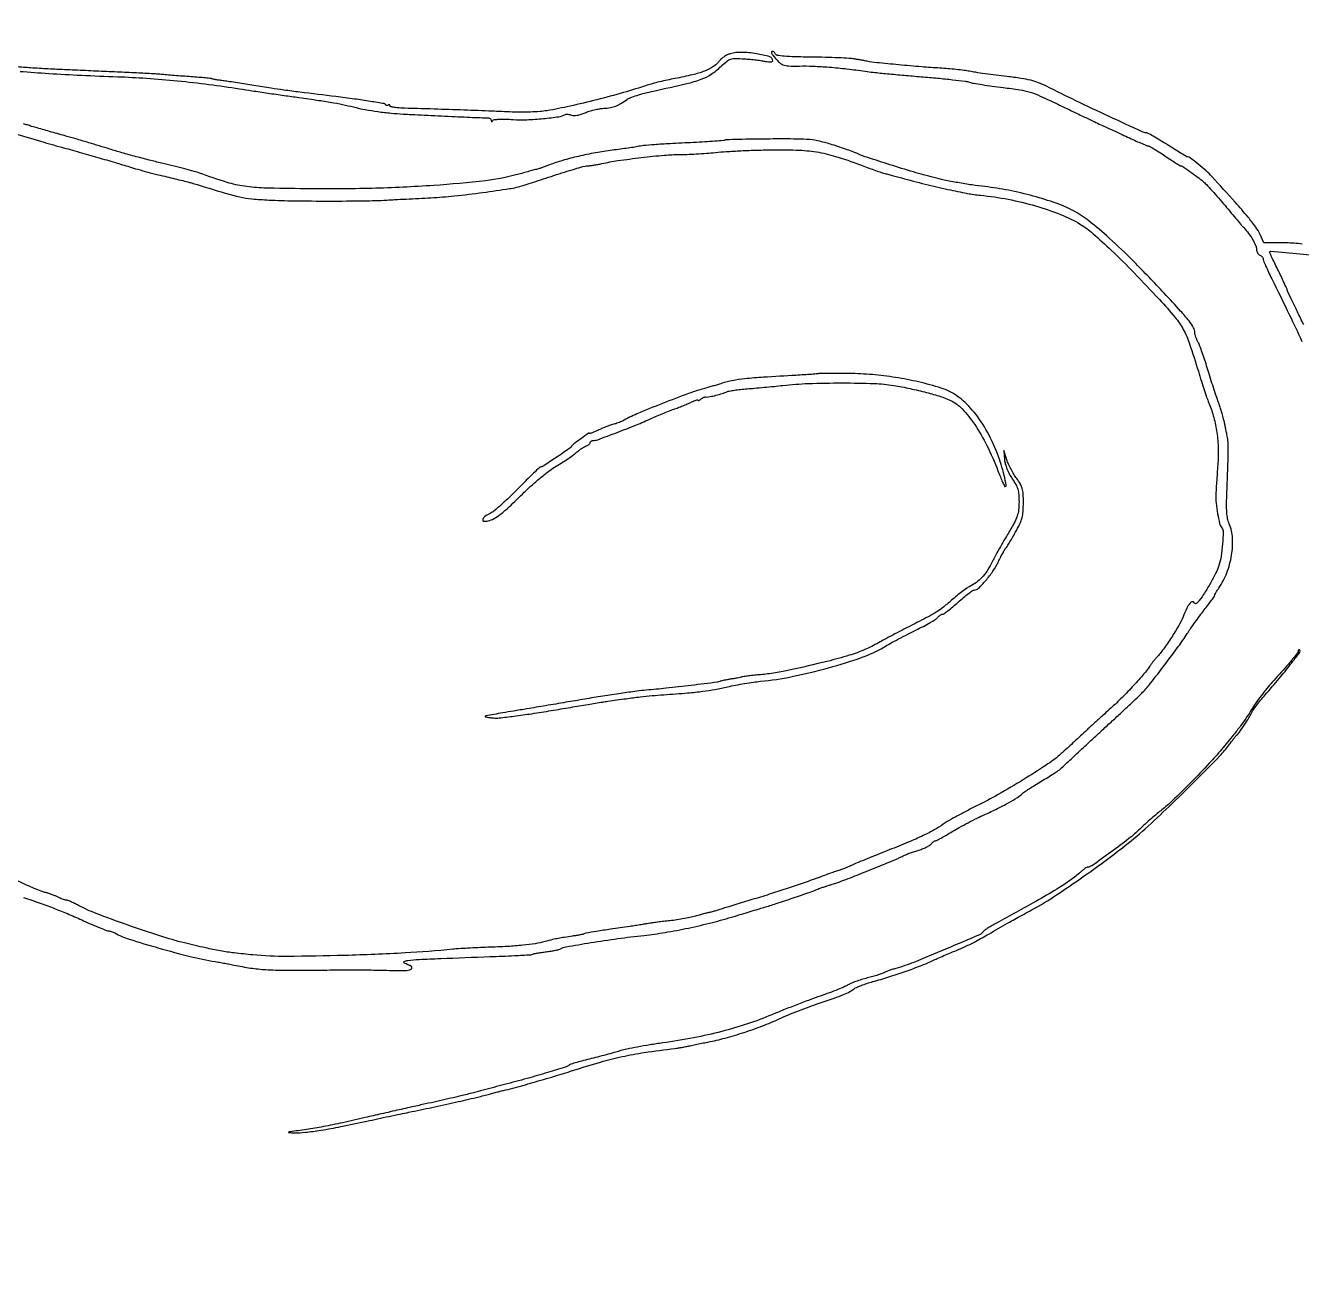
# Model space of a CAD drawing. Extents: x 3889 to 5842, y 228 to 1992.
# Drawn here: x 4469 to 5049, y 1053 to 1624 of the extents above; entities that cross this region are included whole.
import ezdxf

# ---------------------------------------------------------------- set-up
doc = ezdxf.new("R2010")
doc.units = 0

msp = doc.modelspace()

# ---------------------------------------------------------------- linework, layer by layer
for points in [[(4466.70246, 1602.906721, 0.004464), (4479.730046, 1601.970346, 0.003995), (4494.606846, 1601.153765, 0.002994), (4511, 1600.483631, -0.008684), (4524.259132, 1599.790397, -0.007236), (4538.320363, 1598.60539, -0.007124), (4552.595437, 1596.988355, -0.007622), (4566.5, 1594.996449, 0.001933), (4572.164797, 1594.119053, 0.00095), (4579.38125, 1593.043896, 0.000942), (4586.881639, 1591.955425, 0.001371), (4593.5, 1591.026201, -0.002796), (4602.614141, 1589.720069, -0.006631), (4609.377957, 1588.620238, -0.0087), (4614.772358, 1587.5724, -0.012548), (4619.5, 1586.443734, 0.021679), (4623.71427, 1585.518603, 0.009257), (4629.417887, 1584.631882, 0.009183), (4635.499576, 1583.914879, 0.012553), (4641, 1583.507742, -0.000043), (4644.852515, 1583.319333, -0.000014), (4650.55625, 1583.039738, -0.000014), (4656.898573, 1582.728484, -0.000016), (4663, 1582.428691, 0.00106), (4668.682181, 1582.161395, 0.001489), (4673.754688, 1581.948688, 0.000872), (4678.032754, 1581.789524, 0.020279), (4679.25, 1581.795742, -0.066258), (4679.92014, 1581.73752, -0.085577), (4680.490436, 1581.503283, -0.102993), (4680.874037, 1581.134488, -0.147793), (4681.015313, 1580.687851, 0.042645), (4681.061523, 1580.218449, 0.305948), (4681.213166, 1580.064291, 0.259582), (4681.43788, 1580.135812, 0.034474), (4681.765313, 1580.535964, -0.209011), (4682.474916, 1580.963103, -0.019791), (4684.54219, 1581.150034, -0.020053), (4687.352178, 1581.179544, -0.009289), (4691, 1581.003664, 0.026615), (4697.144939, 1580.920467, 0.014435), (4704.685743, 1581.438173, 0.011127), (4711.769161, 1582.289894, 0.095759), (4714.766801, 1583.326235, -0.126083), (4715.180634, 1583.442081, -0.033351), (4715.872123, 1583.411241, -0.031652), (4716.680543, 1583.268697, -0.027918), (4717.5, 1583.020913, 0.09173), (4718.589699, 1582.837775, 0.037902), (4720.084575, 1582.976007, 0.033481), (4721.81196, 1583.389427, 0.025612), (4723.635168, 1584.061285, -0.026006), (4725.53513, 1584.759726, -0.015916), (4727.8378, 1585.393155, -0.015941), (4730.164325, 1585.876248, -0.027181), (4732.135168, 1586.110908, 0.026906), (4735.179891, 1586.471733, 0.048285), (4737.604692, 1587.138258, 0.045394), (4739.954106, 1588.289061, 0.021003), (4742.785836, 1590.177692, -0.070046), (4744.23408, 1590.950794, -0.011366), (4747.261684, 1591.980188, -0.012344), (4750.907866, 1593.02994, -0.010583), (4754.792934, 1593.957943, 0.003636), (4769.892505, 1597.343659, 0.031118), (4776.52854, 1599.32441, 0.061361), (4780.965587, 1601.605421, 0.03789), (4785.55843, 1605.267836, -0.018284), (4788.213477, 1607.560777, -0.092257), (4789.933164, 1608.481996, -0.08146), (4791.96527, 1608.779224, -0.012511), (4796.05843, 1608.605792, -0.006628), (4798.762975, 1608.387271, -0.005935), (4801.562476, 1608.090118, -0.005961), (4804.069942, 1607.76347, -0.018451), (4805.75, 1607.460596, 0.023271), (4807.091703, 1607.232047, 0.053081), (4808.117476, 1607.215504, 0.087927), (4808.771482, 1607.393228, 0.290278), (4809, 1607.75368, 0.335309), (4807.627019, 1609.570833, 0.02858), (4801.555297, 1610.925678, 0.03448), (4794.836196, 1611.555521, 0.073616), (4789.673236, 1610.920221, 0.052669), (4788.259588, 1610.364358, 0.032401), (4786.728391, 1609.436786, 0.032255), (4785.316968, 1608.309532, 0.048975), (4784.265388, 1607.145086, -0.095603), (4781.824432, 1604.90042, -0.047631), (4778.04241, 1603.037381, -0.032559), (4772.532221, 1601.348394, -0.011573), (4764.469076, 1599.636625, 0.006682), (4761.066744, 1598.949029, 0.005636), (4757.484445, 1598.132727, 0.00569), (4754.232772, 1597.313874, 0.015703), (4751.969076, 1596.639642, -0.010265), (4741.095224, 1593.271744, -0.007607), (4728.949526, 1589.980669, -0.007672), (4716.895135, 1587.106613, -0.011614), (4706.317454, 1585.012103, -0.025509), (4703.204214, 1584.632762, -0.009337), (4698.773404, 1584.404062, -0.009228), (4693.912283, 1584.33386, -0.010917), (4689.317454, 1584.45266, 0.002214), (4679.919144, 1584.859444, 0.000854), (4666.876193, 1585.343821, 0.000864), (4653.263288, 1585.802542, 0.001422), (4641.75, 1586.137831, -0.012529), (4639.162218, 1586.270771, -0.020527), (4636.982813, 1586.527886, -0.015649), (4635.291088, 1586.852844, -0.350849), (4635, 1587.216614, 0.12023), (4634.927306, 1587.514558, 0.187123), (4634.731339, 1587.6872, 0.152386), (4634.435195, 1587.701958, 0.075373), (4634.08541, 1587.552786, -0.086057), (4633.710748, 1587.402323, -0.11098), (4633.340954, 1587.406339, -0.122437), (4633.034453, 1587.564189, -0.120546), (4632.83541, 1587.847995, 0.264897), (4632.351695, 1588.240127, 0.001381), (4626.08359, 1589.255205, 0.005513), (4618.848361, 1590.324754, 0.003407), (4610.321491, 1591.430196, -0.000351), (4593.98151, 1593.447072, -0.002999), (4586.66823, 1594.399543, -0.005055), (4580.868115, 1595.250154, -0.002063), (4573, 1596.518698, 0.001798), (4569.37922, 1597.10443, 0.001499), (4565.528125, 1597.701391, 0.001512), (4562.000584, 1598.22646, 0.004122), (4559.5, 1598.569914, -0.004211), (4557.548046, 1598.838369, -0.006024), (4555.821875, 1599.111884, -0.003454), (4554.37442, 1599.369452, -0.087637), (4554, 1599.50946, 0.107442), (4553.59544, 1599.6429, 0.001483), (4551.003125, 1599.907121, 0.004092), (4547.985473, 1600.180739, 0.002672), (4544.5, 1600.449293, -0.001058), (4540.724271, 1600.727956, -0.000958), (4536.821875, 1601.031795, -0.000959), (4533.328436, 1601.317267, -0.003066), (4531, 1601.526419, 0.010361), (4528.107046, 1601.743783, 0.00091), (4520.771875, 1602.128889, 0.001193), (4512.019969, 1602.551473, 0.000928), (4502.5, 1602.970682, -0.000825), (4492.79818, 1603.395895, -0.000934), (4483.49375, 1603.836492, -0.000849), (4475.58721, 1604.239169, -0.005171), (4471.5, 1604.496703, -0.000028), (4468.289036, 1604.732567, -0.000016), (4464.395616, 1605.018899, -0.000016), (4460.468452, 1605.30796, -0.000026), (4457.144649, 1605.552885, -0.012326)], [(5049.69357, 1524.387569, 0.007349), (5046.177426, 1524.702092, 0.007302), (5042.556554, 1524.919287, 0.011062), (5039.401874, 1524.992446), (5032.303749, 1525), (5030.603576, 1528.75, 0.050173), (5028.642718, 1532.128152, 0.016784), (5025.138511, 1536.645616, 0.009664), (5019.343813, 1543.351446, 0.001939), (5008.745257, 1555.056145, 0.024988), (5006.072268, 1557.706309, 0.012904), (5002.486858, 1560.759131, 0.006887), (4998.878554, 1563.593003, 0.164455), (4997.674611, 1564, -0.134366), (4997.344484, 1564.090347, -0.000908), (4994.777169, 1565.615625, -0.003477), (4991.846473, 1567.391748, -0.002205), (4988.455296, 1569.5, 0.00373), (4985.041672, 1571.607798, 0.00566), (4982.039775, 1573.384375, 0.002353), (4979.454761, 1574.858817, 0.129123), (4978.917177, 1575, -0.108687), (4976.997658, 1575.422241, -0.000782), (4961.964719, 1582.400737, -0.003376), (4946.90554, 1589.544216, -0.004682), (4933.51199, 1596.164054, 0.026647), (4929.916826, 1597.748571, 0.030226), (4926.319933, 1598.866769, 0.023106), (4921.893307, 1599.740005, 0.008262), (4915.51199, 1600.587521, -0.002771), (4910.546462, 1601.191582, -0.002724), (4905.559772, 1601.853905, -0.002678), (4901.194789, 1602.481716, -0.010378), (4898.5, 1602.941409, 0.015069), (4895.997536, 1603.344173, 0.005664), (4892.471875, 1603.762552, 0.005605), (4888.620763, 1604.131755, 0.006784), (4885, 1604.388535, -0.006107), (4876.738539, 1604.963193, -0.003035), (4866.281071, 1605.88301, -0.002242), (4856.279894, 1606.869163, -0.021003), (4852, 1607.493125, 0.001265), (4850.795606, 1607.717566, 0.000562), (4849.20625, 1608.007738, 0.000556), (4847.522838, 1608.311192, 0.000752), (4846, 1608.581588, 0.02995), (4843.818375, 1608.832134, 0.003391), (4838.849894, 1609.069203, 0.004097), (4832.928551, 1609.262919, 0.00332), (4826.574108, 1609.376485, -0.004015), (4819.002634, 1609.522341, -0.014572), (4814.195911, 1609.793896, -0.014454), (4810.974612, 1610.164302, -0.283676), (4810.240775, 1610.777675, 0.07094), (4810.0073, 1611.244923, 0.066142), (4809.64778, 1611.640942, 0.070303), (4809.221912, 1611.908655, 0.105598), (4808.794222, 1612, 0.243601), (4808.504952, 1611.850176, 0.199226), (4808.427371, 1611.506002, 0.088602), (4808.629493, 1610.949415, 0.032327), (4809.097498, 1610.25, 0.027941), (4811.622552, 1607.313526, 0.10459), (4813.624786, 1605.954584, 0.086752), (4816.20063, 1605.392615, 0.015762), (4821.108915, 1605.342486, -0.015522), (4827.377091, 1605.28147, -0.00963), (4834.723771, 1604.839872, -0.008971), (4842.726095, 1604.059276, -0.008023), (4851, 1602.96725, 0.010494), (4854.661885, 1602.50234, 0.002132), (4861.171875, 1601.842375, 0.002247), (4868.749189, 1601.141194, 0.002104), (4876.5, 1600.491932, -0.003637), (4883.997705, 1599.840727, -0.004828), (4890.806805, 1599.133007, -0.003476), (4896.494632, 1598.446176, -0.047604), (4898.523167, 1597.987738, 0.035054), (4900.365398, 1597.522599, 0.004916), (4904.23756, 1596.868246, 0.005595), (4908.844305, 1596.189024, 0.004728), (4913.731123, 1595.571294, -0.009376), (4921.338929, 1594.537673, -0.035801), (4926.00193, 1593.468661, -0.03228), (4930.692573, 1591.695212, -0.006627), (4938.707956, 1587.928938, 0.001003), (4944.045516, 1585.347229, 0.000942), (4949.504837, 1582.732782, 0.000937), (4954.354275, 1580.432768, 0.003259), (4957.5, 1578.973002, -0.000824), (4960.348737, 1577.66787, -0.000391), (4964.015304, 1575.97726, -0.000387), (4967.847303, 1574.203132, -0.000549), (4971.254227, 1572.618048, 0.003727), (4974.284189, 1571.231701, 0.005482), (4976.968488, 1570.062802, 0.002722), (4979.257548, 1569.110381, 0.097518), (4979.818117, 1569, -0.131548), (4980.356566, 1568.855841, -0.004023), (4982.360934, 1567.678125, -0.007671), (4984.707781, 1566.2243, -0.005201), (4987.33754, 1564.5, 0.002783), (4989.940567, 1562.775169, 0.004343), (4992.20319, 1561.321875, 0.001345), (4994.174588, 1560.08709, 0.140126), (4994.47924, 1560, -0.150022), (4995.312112, 1559.744349, -0.003533), (4998.715354, 1557.402496, -0.008632), (5002.085366, 1554.96061, -0.016092), (5004.714346, 1552.84989, -0.026242), (5006.221112, 1551.414514, -0.005008), (5008.792728, 1548.638362, -0.005329), (5011.730798, 1545.332054, -0.004879), (5014.686429, 1541.865995, 0.000841), (5017.534665, 1538.47072, 0.001104), (5020.147706, 1535.380301, 0.000804), (5022.347961, 1532.798126, 0.010498), (5023.186429, 1531.858012, -0.027102), (5025.366673, 1529.243719, -0.026928), (5027.256393, 1526.403473, -0.027164), (5028.618035, 1523.781124, -0.106553), (5029, 1522.009108, 0.066737), (5029.111963, 1521.174012, 0.062312), (5029.440625, 1520.376761, 0.066573), (5029.926323, 1519.735771, 0.106148), (5030.5, 1519.361626, -0.061316), (5031.073555, 1519.056519, -0.060365), (5031.559375, 1518.620044, -0.065801), (5031.889, 1518.124371, -0.114354), (5032, 1517.645386, 0.098129), (5032.149515, 1516.890891, 0.004606), (5033.166313, 1514.489114, 0.007449), (5034.449351, 1511.651047, 0.005272), (5035.970428, 1508.502375, -0.002536), (5044.002577, 1492.105298, -0.006339), (5049.654855, 1480.028611, -0.007092)], [(4468.25, 1227.246423, -0.004902), (4475.906206, 1224.596899, -0.007029), (4482.634008, 1222.087359, -0.007395), (4489.016535, 1219.494531, -0.006453), (4495.61803, 1216.597257, 0.003969), (4499.577953, 1214.835799, 0.005772), (4503.100391, 1213.350444, 0.003057), (4506.095653, 1212.149233, 0.094098), (4506.881599, 1212, -0.057696), (4507.441202, 1211.935211, -0.021782), (4508.200712, 1211.721666, -0.021233), (4509.014696, 1211.415186, -0.024243), (4509.763569, 1211.052481, 0.047935), (4516.330559, 1208.247184, 0.007574), (4529.778335, 1204.193562, 0.009048), (4544.052131, 1200.403634, 0.018008), (4555.5, 1198.018363, -0.001494), (4557.980469, 1197.586453, -0.00147), (4560.471875, 1197.137408, -0.001444), (4562.653271, 1196.731099, -0.005616), (4564, 1196.46053, 0.015833), (4571.55798, 1195.102091, 0.021114), (4578.494047, 1194.378471, 0.01462), (4587.17146, 1194.096433, 0.003683), (4601.308806, 1194.154571, -0.001804), (4611.24883, 1194.232793, -0.001847), (4621.111161, 1194.238372, -0.001789), (4629.6722, 1194.18095, -0.007756), (4634.750465, 1194.049922, 0.011864), (4641.707237, 1193.927606, 0.112529), (4644.588637, 1194.603062, 0.582243), (4644.659139, 1195.740608, 0.053951), (4641.5, 1197.346839, -0.626453), (4641.441205, 1198.006238, -0.10384), (4643.075391, 1198.572384, -0.019255), (4648.171392, 1199.022276, -0.003202), (4658.003518, 1199.446756, 0.000337), (4680.368519, 1200.283973, 0.002215), (4691.577705, 1200.760883, 0.001143), (4698.929172, 1201.123128, 0.125572), (4699.863473, 1201.413531, -0.089617), (4700.330157, 1201.59585, -0.004612), (4701.928645, 1201.894094, -0.007214), (4703.846724, 1202.20522, -0.005163), (4706, 1202.5, 0.007403), (4708.173285, 1202.807443, 0.009621), (4710.153563, 1203.156713, 0.007591), (4711.792134, 1203.50425, 0.082119), (4712.416385, 1203.759431, -0.095015), (4715.019376, 1204.746525, -0.002986), (4726.271741, 1206.643671, -0.006286), (4738.558087, 1208.481543, -0.006919), (4750.5, 1209.946648, 0.014773), (4760.031839, 1211.268341, 0.010197), (4770.736644, 1213.301798, 0.010063), (4781.56855, 1215.817914, 0.012602), (4791.5, 1218.604708, -0.000868), (4794.965376, 1219.665423, -0.000661), (4798.765625, 1220.815943, -0.000668), (4802.331708, 1221.885235, -0.001566), (4805, 1222.672348, 0.008092), (4810.503748, 1224.374273, 0.002868), (4818.324296, 1226.981752, 0.002313), (4825.961525, 1229.616352, 0.01766), (4829.5, 1230.997463, -0.015745), (4830.536819, 1231.40673, -0.005167), (4832.0875, 1231.945055, -0.005141), (4833.821905, 1232.507375, -0.005793), (4835.5, 1233.011163, 0.015418), (4837.668835, 1233.708056, 0.003593), (4841.2625, 1235.015455, 0.003703), (4845.378125, 1236.581116, 0.003623), (4849.5, 1238.218679, -0.000072), (4853.585168, 1239.875348, -0.000077), (4857.590625, 1241.498305, -0.000073), (4861.039971, 1242.894732, -0.000353), (4863, 1243.686287, 0.006055), (4864.478468, 1244.303068, 0.005124), (4866.026677, 1244.989974, 0.005171), (4867.42511, 1245.645212, 0.014381), (4868.388688, 1246.143529, -0.029811), (4869.422363, 1246.638307, -0.00806), (4871.115386, 1247.296341, -0.00813), (4873.065062, 1247.982345, -0.008349), (4875.018863, 1248.598242, 0.01975), (4876.925127, 1249.247283, 0.021076), (4878.732455, 1250.03239, 0.021218), (4880.220883, 1250.8347, 0.085522), (4881.002619, 1251.503156, -0.028094), (4881.535161, 1252.076066, -0.03187), (4882.107732, 1252.560302, -0.03362), (4882.639614, 1252.902027, -0.126635), (4883.020241, 1253, 0.122485), (4883.543521, 1253.13014, 0.003519), (4885.580668, 1254.228666, 0.006925), (4887.965926, 1255.579961, 0.004689), (4890.647796, 1257.182692, -0.010795), (4893.847277, 1259.04211, -0.005934), (4897.837165, 1261.185644, -0.005913), (4901.938965, 1263.265616, -0.009415), (4905.5, 1264.936195, 0.009835), (4911.157696, 1267.596174, 0.012798), (4916.223037, 1270.26391, 0.013392), (4920.317876, 1272.702529, 0.051635), (4922.640591, 1274.531736, -0.044807), (4923.431802, 1275.172494, -0.003845), (4925.60796, 1276.609068, -0.005054), (4928.238811, 1278.279349, -0.003897), (4931.140591, 1280.049568, 0.003033), (4934.043245, 1281.813449, 0.003956), (4936.676586, 1283.464514, 0.002954), (4938.862136, 1284.877269, 0.036198), (4939.652043, 1285.480405, 0.005564), (4940.394607, 1286.152479, 0.000438), (4942.347381, 1287.962994, 0.000596), (4944.672443, 1290.127636, 0.000456), (4947.209897, 1292.5, -0.001179), (4950.383092, 1295.458152, -0.000461), (4954.777748, 1299.528125, -0.000456), (4959.541034, 1303.923286, -0.000568), (4963.9774, 1308, 0.001694), (4968.15585, 1311.857106, 0.001912), (4972.142341, 1315.590625, 0.001745), (4975.509419, 1318.790588, 0.010443), (4977.222483, 1320.5, 0.024677), (4980.869631, 1324.690046, 0.004323), (4987.268401, 1332.964695, 0.004825), (4993.59273, 1341.459817, 0.016165), (4997.5, 1347.195974, -0.009963), (4998.984108, 1349.433915, -0.004499), (5001.014062, 1352.310722, -0.004452), (5003.21195, 1355.310062, -0.006068), (5005.25, 1357.971949, 0.00438), (5007.070416, 1360.333027, 0.006681), (5008.604688, 1362.41672, 0.00282), (5009.876497, 1364.214535, 0.153705), (5010, 1364.606797, -0.118775), (5010.08539, 1364.961185, -0.009913), (5010.535351, 1365.799295, -0.012773), (5011.124444, 1366.786341, -0.009512), (5011.822472, 1367.84563, 0.0586), (5015.507629, 1374.845271, 0.051572), (5017.66649, 1382.816507, 0.053965), (5018.085708, 1390.629056, 0.085887), (5016.592478, 1397.136152, -0.050011), (5015.87792, 1399.471016, -0.031145), (5015.492889, 1402.310459, -0.021596), (5015.38132, 1406.114073, -0.007366), (5015.539251, 1411.636152, 0.001862), (5015.982212, 1422.816564, 0.007341), (5016.128244, 1429.706124, 0.010857), (5016.058506, 1434.293386, 0.046617), (5015.704428, 1437, -0.003594), (5015.440056, 1438.204509, -0.001604), (5015.10852, 1439.79375, -0.001588), (5014.768536, 1441.477173, -0.002152), (5014.472826, 1443, 0.019542), (5014.062368, 1444.78049, 0.006324), (5013.319291, 1447.38125, 0.006295), (5012.419263, 1450.254741, 0.007031), (5011.47836, 1453, -0.00527), (5010.4031, 1456.101604, -0.002492), (5009.078325, 1460.123621, -0.002469), (5007.733587, 1464.346819, -0.003488), (5006.580563, 1468.122965, 0.00616), (5005.487561, 1471.635229, 0.006493), (5004.326613, 1475.058063, 0.006239), (5003.250973, 1477.982396, 0.028952), (5002.512764, 1479.622965, -0.017995), (5001.935371, 1480.834516, -0.017507), (5001.440858, 1482.095496, -0.017713), (5001.084974, 1483.232657, -0.060112), (5000.970725, 1484, 0.120367), (5000.329286, 1486.342232, 0.03795), (4998.317484, 1489.394561, 0.020064), (4994.513489, 1493.922435, 0.003565), (4987, 1502.052766, 0.006636), (4973.19966, 1516.387954, 0.013805), (4961.991959, 1527.115789, 0.017386), (4952.801633, 1534.874769, 0.044279), (4945.5, 1539.636488, 0.038636), (4937.889382, 1542.963745, 0.017549), (4927.499337, 1546.175696, 0.017162), (4916.167895, 1548.833705, 0.021419), (4905.486677, 1550.48356, -0.009281), (4899.638485, 1551.242087, -0.006688), (4893.142773, 1552.296499, -0.006758), (4886.990266, 1553.465796, -0.014519), (4882.290334, 1554.568057, -0.007027), (4873.009061, 1557.171274, -0.00442), (4862.235494, 1560.460864, -0.003605), (4852.277553, 1563.677016, -0.025016), (4847.5, 1565.528016, 0.016926), (4845.817135, 1566.211522, 0.003734), (4842.884375, 1567.263773, 0.003879), (4839.474221, 1568.429011, 0.003725), (4836, 1569.557436, 0.018034), (4830.416173, 1571.106032, 0.035819), (4825.887198, 1571.85023, 0.021178), (4819.992922, 1572.138728, 0.002909), (4807.692743, 1572.147829, 0.002055), (4800.048887, 1572.077597, 0.003248), (4793.495227, 1571.947855, 0.000809), (4787.774575, 1571.788159, 0.131767), (4787.175217, 1571.60829, -0.118627), (4786.59392, 1571.417315, -0.001515), (4782.713113, 1571.113039, -0.004316), (4778.201213, 1570.812175, -0.002804), (4772.982474, 1570.538757, 0.00155), (4762.311572, 1570.006524, 0.004943), (4755.191141, 1569.558608, 0.006512), (4750.261929, 1569.134973, 0.031795), (4747.5, 1568.682666, -0.019121), (4746.241594, 1568.443708, -0.002041), (4743.296875, 1568.012695, -0.002513), (4739.784131, 1567.531175, -0.002018), (4736, 1567.047348, 0.014301), (4728.459566, 1565.89437, 0.012445), (4720.636938, 1564.266086, 0.012867), (4713.352398, 1562.360645, 0.023075), (4707.5, 1560.370977, -0.004637), (4705.858593, 1559.74454, -0.004888), (4704.234375, 1559.15986, -0.004684), (4702.824618, 1558.682663, -0.021934), (4702, 1558.451635, 0.008212), (4701.064359, 1558.216986, 0.000861), (4698.884375, 1557.628026, 0.001067), (4696.290241, 1556.916431, 0.000855), (4693.5, 1556.139497, -0.039672), (4678.409064, 1553.174954, -0.011598), (4654.840047, 1551.012881, -0.010984), (4626.787505, 1549.712664, -0.008759), (4596.5, 1549.505748, -0.004019), (4577.633633, 1549.859035, -0.030087), (4568.722918, 1550.635484, -0.039153), (4560.886567, 1552.431828, -0.009456), (4548.256049, 1556.65274, 0.017053), (4545.866649, 1557.411083, 0.003631), (4541.658544, 1558.557416, 0.003794), (4536.759492, 1559.81413, 0.003601), (4531.756049, 1561.019049, -0.005298), (4526.194924, 1562.378254, -0.003118), (4519.575214, 1564.114765, -0.003118), (4512.981092, 1565.932764, -0.005323), (4507.5, 1567.54394, 0.000417), (4497.952303, 1570.452571, 0.002244), (4492.750408, 1572.007083, 0.0028), (4488.039881, 1573.363145, 0.000888), (4481, 1575.333678, -0.001155), (4477.635133, 1576.277474, -0.001499), (4474.55625, 1577.158709, -0.00112), (4471.979624, 1577.910814, -0.013601), (4471, 1578.228339, 0.009226), (4470.109105, 1578.525742, 0.001416), (4468.325, 1579.079408, 0.001581)], [(4463.766237, 1574.784361, 0.001935), (4475.990949, 1571.153978, 0.004093), (4485.5, 1568.45439, -0.001773), (4493.634711, 1566.185711, -0.001561), (4502.107531, 1563.761739, -0.001614), (4510.048052, 1561.435404, -0.002961), (4516.5, 1559.480896, 0.006325), (4520.210672, 1558.384015, 0.003442), (4524.79375, 1557.12605, 0.003428), (4529.472738, 1555.910634, 0.005429), (4533.5, 1554.940324, -0.002274), (4537.165644, 1554.081577, -0.002441), (4540.7375, 1553.209187, -0.00231), (4543.798016, 1552.4308, -0.011563), (4545.5, 1551.947287, 0.002297), (4559.944547, 1547.552928, 0.018582), (4566.6485, 1545.8156, 0.030274), (4572.160131, 1544.949411, 0.011913), (4579.828888, 1544.399945, 0.008549), (4591.336413, 1544.04763, 0.003304), (4607.297825, 1543.937482, 0.003222), (4623.049012, 1544.034395, 0.010435), (4633.5, 1544.384276, -0.000108), (4637.065446, 1544.577421, -0.000036), (4642.2625, 1544.857446, -0.000036), (4648.009575, 1545.16627, -0.000042), (4653.5, 1545.460447, 0.012401), (4664.249413, 1546.303281, 0.007049), (4677.205433, 1547.828025, 0.005955), (4689.332292, 1549.576009, 0.036291), (4695.5, 1551.004632, 0.003302), (4697.318878, 1551.580795, 0.000424), (4701.209612, 1552.845235, 0.000496), (4705.823924, 1554.35422, 0.000413), (4710.72421, 1555.966592, -0.004531), (4715.553096, 1557.511516, -0.006122), (4719.948418, 1558.815186, -0.004261), (4723.645952, 1559.828857, -0.064854), (4724.959859, 1560, 0.029474), (4726.013137, 1560.062143, 0.008457), (4727.633091, 1560.281805, 0.008479), (4729.455485, 1560.592093, 0.00892), (4731.235649, 1560.959337, -0.019429), (4738.590672, 1562.316199, -0.006822), (4749.242051, 1563.708017, -0.006597), (4759.798833, 1564.800264, -0.023999), (4766.532626, 1565.082667, 0.011048), (4769.872795, 1565.136183, 0.005002), (4774.243959, 1565.346687, 0.00495), (4778.853421, 1565.660725, 0.006753), (4783, 1566.040905, -0.010711), (4787.773601, 1566.440501, -0.003893), (4794.55625, 1566.809217, -0.003858), (4801.986449, 1567.097711, -0.004593), (4809, 1567.251378, -0.013829), (4821.103285, 1567.070595, -0.033737), (4829.96302, 1566.091712, -0.033171), (4838.698102, 1563.918822, -0.012974), (4850.43473, 1559.818962, 0.002481), (4853.587825, 1558.642716, 0.003192), (4856.498431, 1557.594394, 0.002446), (4858.946661, 1556.743669, 0.02765), (4859.93473, 1556.46568, -0.008433), (4860.870351, 1556.240843, -0.00117), (4862.802702, 1555.737043, -0.00134), (4865.088032, 1555.12895, -0.001135), (4867.5, 1554.474362, 0.005752), (4878.389782, 1551.626661, 0.00694), (4888.682511, 1549.21246, 0.007333), (4897.515966, 1547.404879, 0.023129), (4903.5, 1546.555938, -0.02415), (4916.039112, 1544.750931, -0.022994), (4928.555931, 1541.724473, -0.024116), (4939.933165, 1537.809167, -0.040616), (4948.970211, 1533.3222, -0.044206), (4954.569421, 1529.236366, -0.010554), (4963.089264, 1521.459243, -0.009787), (4973.316345, 1511.331118, -0.006219), (4984.84242, 1499.16156, -0.012566), (4991.976199, 1491.03906, -0.049724), (4995.704212, 1485.544987, -0.042926), (4998.534355, 1479.051512, -0.007757), (5002.550883, 1466.5, 0.003258), (5003.942188, 1462.013543, 0.003447), (5005.366536, 1457.629217, 0.00329), (5006.644501, 1453.868674, 0.015671), (5007.455944, 1451.748399, -0.034707), (5009.578886, 1445.498778, -0.029207), (5010.965966, 1438.644779, -0.028137), (5011.583014, 1431.404778, -0.026568), (5011.40259, 1424, 0.001572), (5011.109855, 1420.069531, 0.001546), (5010.84015, 1416.115625, 0.001519), (5010.624989, 1412.648498, 0.005904), (5010.523648, 1410.5, 0.033126), (5010.647786, 1406.484143, 0.019156), (5011.300497, 1401.694346, 0.015906), (5012.220935, 1397.279724, 0.110282), (5013.189756, 1395.309635, -0.176116), (5013.833853, 1393.417211, -0.013943), (5013.572646, 1388.033766, -0.019986), (5012.917563, 1382.428045, -0.040641), (5011.874465, 1378.119625, -0.035607), (5010.506332, 1374.790879, -0.012422), (5008.085284, 1370.207652, -0.012685), (5005.369027, 1365.636901, -0.026244), (5002.976463, 1362.242948, -0.023851), (5002.138338, 1361.276114, -0.097215), (5001.5061, 1360.829441, -0.233508), (5001.046091, 1360.846719, -0.182869), (5000.715104, 1361.229689, 0.363599), (4999.893924, 1361.702427, 0.18224), (4998.791425, 1361.048054, 0.056037), (4997.321536, 1358.717363, 0.016169), (4995.588769, 1354.82019, -0.035393), (4993.632284, 1350.83924, -0.012587), (4990.301932, 1345.440349, -0.012789), (4986.643335, 1340.132242, -0.028938), (4983.550187, 1336.360808, 0.017373), (4983.015745, 1335.739055, 0.004814), (4982.220992, 1334.726897, 0.004855), (4981.342747, 1333.562745, 0.005069), (4980.5, 1332.398275, -0.02351), (4977.218275, 1328.198859, -0.010235), (4972.491663, 1322.925964, -0.01005), (4967.194194, 1317.47795, -0.012549), (4962.05202, 1312.646896, 0.001914), (4959.069285, 1309.961738, 0.001103), (4955.497968, 1306.70749, 0.001102), (4951.926815, 1303.424441, 0.001846), (4948.941062, 1300.646896, -0.001626), (4946.214235, 1298.107981, -0.00158), (4943.444874, 1295.562423, -0.001558), (4940.996073, 1293.339715, -0.005872), (4939.441062, 1291.969865, -0.032026), (4933.382601, 1287.398501, -0.007924), (4922.877237, 1280.716285, -0.00852), (4911.490723, 1273.988973, -0.01457), (4901.738277, 1268.818915, 0.004703), (4896.82837, 1266.338874, 0.005426), (4892.196114, 1263.880068, 0.004888), (4888.317588, 1261.717641, 0.031366), (4886.439984, 1260.484536, -0.034399), (4882.682324, 1258.049176, -0.015241), (4877.425266, 1255.340355, -0.012311), (4870.633161, 1252.301569, -0.006354), (4862, 1248.8197, 0.002412), (4857.576697, 1247.076137, 0.002111), (4852.96875, 1245.211452, 0.002122), (4848.819958, 1243.491553, 0.006329), (4846, 1242.266272, -0.004296), (4843.784249, 1241.292789, -0.005101), (4841.675, 1240.413005, -0.004457), (4839.882884, 1239.705404, -0.032393), (4839, 1239.429998, 0.021978), (4838.067807, 1239.160369, 0.002225), (4835.884375, 1238.412593, 0.002783), (4833.290267, 1237.495041, 0.002213), (4830.5, 1236.476623, -0.004252), (4823.322143, 1233.889888, -0.004067), (4815.994609, 1231.386145, -0.003951), (4808.419973, 1228.932892, -0.003506), (4800.5, 1226.497686, 0.000861), (4796.687703, 1225.347535, 0.000736), (4792.675, 1224.122926, 0.000741), (4789.030734, 1222.998977, 0.002117), (4786.5, 1222.202586, -0.002726), (4784.502831, 1221.576774, -0.003381), (4782.637328, 1221.017148, -0.00277), (4781.06573, 1220.566688, -0.025282), (4780.371755, 1220.409278, 0.019171), (4779.66629, 1220.258299, 0.001919), (4777.99698, 1219.826702, 0.00241), (4776.011323, 1219.294934, 0.001913), (4773.871755, 1218.702076, -0.01632), (4771.315822, 1218.072531, -0.007978), (4768.021703, 1217.429071, -0.007906), (4764.57222, 1216.868362, -0.011356), (4761.5, 1216.489753, 0.002807), (4758.673356, 1216.190368, 0.003191), (4755.96875, 1215.871056, 0.002899), (4753.675354, 1215.571926, 0.017774), (4752.5, 1215.368907, -0.010379), (4751.345202, 1215.151808, -0.001852), (4749.178125, 1214.799047, -0.002001), (4746.635197, 1214.405191, -0.001804), (4744, 1214.017554, 0.001417), (4735.235087, 1212.735164, 0.003616), (4728.890914, 1211.741617, 0.001796), (4724.027622, 1210.92596, 0.092808), (4723.134661, 1210.595088, -0.081829), (4722.687743, 1210.418322, -0.005748), (4721.364557, 1210.147549, -0.008013), (4719.769889, 1209.866699, -0.005947), (4718, 1209.605698, 0.004218), (4714.209948, 1209.060172, 0.010859), (4711.484661, 1208.583634, 0.011501), (4708.873701, 1208.005725, 0.005275), (4705.496103, 1207.138319, -0.025646), (4700.94641, 1206.165507, -0.014692), (4695.37883, 1205.43771, -0.011597), (4688.422766, 1204.898173, -0.005606), (4679.5, 1204.514218, 0.002878), (4674.921884, 1204.342234, 0.002726), (4670.2625, 1204.114879, 0.002706), (4666.141666, 1203.8689, 0.009567), (4663.5, 1203.646035, -0.012465), (4641.783255, 1201.940581, -0.006288), (4614.336023, 1200.818278, -0.005768), (4588.104174, 1200.378754, -0.024778), (4572.5, 1201.070915, -0.006316), (4564.160095, 1201.962535, -0.013702), (4557.785907, 1202.903352, -0.012387), (4551.090461, 1204.251634, -0.004294), (4541.5, 1206.518187, -0.017502), (4530.326982, 1209.678661, -0.007321), (4515.499399, 1214.67986, -0.00668), (4501.26335, 1219.929845, -0.030515), (4493.242549, 1223.585831, 0.009162), (4491.423314, 1224.510779, 0.011693), (4489.712435, 1225.292648, 0.009713), (4488.262208, 1225.881743, 0.090452), (4487.601061, 1226.006161, -0.07171), (4487.008771, 1226.094932, -0.015945), (4486.035411, 1226.421641, -0.016248), (4484.925168, 1226.875698, -0.015042), (4483.81736, 1227.411911, 0.021555), (4482.566217, 1227.997518, 0.012338), (4481.011531, 1228.600507, 0.012309), (4479.415293, 1229.130722, 0.019972), (4478.032712, 1229.492815, -0.038512), (4476.300023, 1230.015895, -0.007066), (4473.198253, 1231.270294, -0.007556), (4469.604024, 1232.847648, -0.006808), (4465.930989, 1234.587065, 0.003612)], [(5050.454548, 1487.72044, -0.001209), (5047.596798, 1493.591183, -0.001938), (5045.189773, 1498.6161, -0.000343), (5043.084095, 1503.063896, -0.110818), (5043, 1503.438665, 0.107238), (5042.921413, 1503.800864, 0.001091), (5041.825, 1506.194688, 0.003475), (5040.533129, 1508.948556, 0.002241), (5039, 1512.121854, -0.001299), (5037.466601, 1515.280509, -0.002077), (5036.175, 1517.987462, -0.000395), (5035.048324, 1520.379109, -0.11031), (5035, 1520.595484, -0.440784), (5035.520249, 1521.070966, -0.000763), (5048.833019, 1519.851013, -0.005023), (5061.070443, 1518.586665, -0.014539)], [(4423, 1255.2511, -0.000004), (4418.779987, 1257.464667, -0.000002), (4413.940625, 1260.003182, -0.000002), (4409.243354, 1262.467221, -0.000005), (4405.5, 1264.430934, -0.011642)]]:
    msp.add_lwpolyline(points, format="xyb")
for points in [[(4829.764772, 1465.446242, -0.170771), (4829.519183, 1465.337049, -0.000767), (4826.640277, 1465.110426, -0.003516), (4823.352599, 1464.879941, -0.002198), (4819.5, 1464.654059, 0.002374), (4804.8556, 1463.790262, 0.010852), (4796.362694, 1463.06348, 0.018629), (4790.602159, 1462.226277, 0.03399), (4786, 1461.053451, -0.00583), (4784.734231, 1460.653811, -0.002062), (4782.9125, 1460.110103, -0.002046), (4780.906143, 1459.529199, -0.002404), (4779, 1458.995648, 0.020114), (4770.743641, 1456.365991, 0.00665), (4758.842146, 1451.860871, 0.006227), (4747.232054, 1447.12077, 0.027871), (4740.636685, 1443.887524, -0.024932), (4739.772776, 1443.457698, -0.015024), (4738.710705, 1443.031306, -0.015032), (4737.626965, 1442.670157, -0.025344), (4736.696724, 1442.441594, 0.033843), (4735.61702, 1442.15678, 0.009351), (4733.964597, 1441.564294, 0.0094), (4732.113703, 1440.821206, 0.009708), (4730.312011, 1440.016639, -0.006563), (4728.642367, 1439.258409, -0.010501), (4727.195422, 1438.659988, -0.004597), (4725.967299, 1438.194969, -0.291577), (4725.751972, 1438.241914, 0.360378), (4725.254742, 1438.286937, 0.003281), (4721.97573, 1436.004717, 0.009296), (4718.962604, 1433.793023, 0.051475), (4717.5, 1432.417719, -0.062639), (4715.82908, 1430.915174, -0.003954), (4710.361456, 1427.179631, -0.00209), (4704.577677, 1423.329788, -0.146817), (4703.478762, 1423, 0.191839), (4703.05864, 1422.832649, 0.001313), (4700.191429, 1420.103283, 0.004846), (4696.927756, 1416.918965, 0.00305), (4693.173893, 1413.138835, -0.007411), (4689.255476, 1409.261233, -0.009122), (4685.482147, 1405.766418, -0.007785), (4682.225056, 1402.948211, -0.063728), (4680.573842, 1401.888835, 0.041935), (4678.121635, 1400.462025, 0.169206), (4677.123781, 1399.078308, 0.4647), (4677.633635, 1398.300925, 0.091806), (4679.540701, 1398.420859, 0.065664), (4682.296452, 1399.512109, 0.040482), (4685.200244, 1401.452596, 0.021884), (4689.150172, 1404.873747, 0.004174), (4696, 1411.461444, -0.012175), (4699.694165, 1414.902172, -0.010255), (4703.765625, 1418.366698, -0.010386), (4707.61302, 1421.37588, -0.028049), (4710.5, 1423.295924, 0.008957), (4713.017107, 1424.834767, 0.007617), (4715.61875, 1426.546255, 0.007695), (4717.939614, 1428.176996, 0.021413), (4719.5, 1429.415016, -0.016121), (4720.776989, 1430.450386, -0.015564), (4722.132812, 1431.414072, -0.015689), (4723.378423, 1432.187085, -0.05346), (4724.25, 1432.573413, 0.045263), (4724.91954, 1432.857179, 0.053878), (4725.485937, 1433.24383, 0.062609), (4725.873816, 1433.669393, 0.15473), (4726, 1434.067388, -0.132752), (4726.096273, 1434.423603, -0.099885), (4726.367188, 1434.728143, -0.087175), (4726.772348, 1434.934331, -0.072908), (4727.25, 1435.007143, 0.086876), (4729.398312, 1435.395921, 0.00244), (4738.239525, 1438.695828, 0.005618), (4747.007006, 1442.130194, 0.011959), (4753.690319, 1445.023044, -0.006313), (4756.399453, 1446.232183, -0.004671), (4759.424487, 1447.503384, -0.004721), (4762.304718, 1448.650572, -0.010575), (4764.518103, 1449.454626, 0.008494), (4766.507575, 1450.167984, 0.006563), (4768.651713, 1451.010485, 0.006642), (4770.633657, 1451.850326, 0.015791), (4772.077784, 1452.540223, -0.016514), (4773.199061, 1453.073897, -0.031019), (4774.141599, 1453.417077, -0.038893), (4774.819732, 1453.561204, -0.453327), (4775, 1453.403235, 0.365431), (4775.121341, 1453.259382, 0.130625), (4775.409705, 1453.285522, 0.059593), (4775.858854, 1453.513237, 0.02612), (4776.39474, 1453.912642, -0.035179), (4776.991578, 1454.340893, -0.037364), (4777.631008, 1454.671656, -0.040258), (4778.220011, 1454.868291, -0.118167), (4778.64474, 1454.871049, 0.1045), (4779.841817, 1454.8465, 0.012103), (4782.48093, 1455.414371, 0.015481), (4785.33342, 1456.194948, 0.021826), (4787.816781, 1457.078196, -0.048165), (4789.1496, 1457.474628, -0.009962), (4791.563079, 1457.896192, -0.010384), (4794.396813, 1458.273108, -0.009621), (4797.316781, 1458.543168, 0.003611), (4800.718138, 1458.816561, 0.001737), (4805.075405, 1459.21373, 0.001722), (4809.61756, 1459.659454, 0.002465), (4813.642043, 1460.08843, -0.019161), (4825.248743, 1460.934937, -0.008657), (4840.504452, 1461.196947, -0.007997), (4855.226523, 1460.959382, -0.033822), (4864, 1460.081328, -0.010936), (4871.517038, 1458.641591, -0.011097), (4878.927163, 1456.880736, -0.011376), (4885.363698, 1455.042105, -0.035532), (4889.557665, 1453.405612, -0.092133), (4895.12675, 1449.37223, -0.040934), (4900.838973, 1442.285465, -0.034729), (4906.375014, 1432.775161, -0.023187), (4911.415392, 1421.221415, 0.005661), (4912.509327, 1418.453042, 0.009099), (4913.511273, 1416.121291, 0.003498), (4914.408884, 1414.169422, 0.291013), (4914.675323, 1414, 0.470501), (4915.2036, 1414.638443, 0.010124), (4914.249239, 1419.148403, 0.018051), (4912.88293, 1424.185389, 0.019273), (4911.182415, 1429, 0.033044), (4905.902353, 1440.09646, 0.049521), (4899.767761, 1448.889557, 0.058057), (4892.940601, 1455.207713, 0.083109), (4885.581548, 1458.898547, 0.017937), (4875.341741, 1461.657337, 0.017625), (4864.870629, 1463.693434, 0.017656), (4854.300659, 1464.984021, 0.018159), (4843.764772, 1465.509939, 0.001728), (4838.479872, 1465.563346, 0.0028), (4833.98649, 1465.568065, 0.000453), (4830.014426, 1465.546393, 0.189802)], [(4914.408032, 1426.335064, 0.043991), (4914.772438, 1424.316855, 0.028825), (4915.525737, 1422.07524, 0.027426), (4916.590076, 1419.794753, 0.027791), (4917.893434, 1417.654888, -0.023744), (4919.534573, 1415.008854, -0.055413), (4920.434483, 1412.862239, -0.052341), (4920.869048, 1410.496536, -0.019273), (4921, 1407.100504, -0.026918), (4920.800976, 1403.406386, -0.057593), (4920.171037, 1400.624741, -0.041067), (4918.787307, 1397.52497, -0.00829), (4915.794914, 1392.280679, 0.003061), (4913.633465, 1388.583024, 0.002769), (4911.443265, 1384.733876, 0.002772), (4909.520035, 1381.26504, 0.008841), (4908.290057, 1378.919751, -0.029183), (4906.300454, 1375.474313, -0.042917), (4904.136536, 1372.730656, -0.045574), (4901.644199, 1370.517575, -0.039411), (4898.672175, 1368.669737, 0.032925), (4897.226446, 1367.796626, 0.008896), (4895.057762, 1366.22562, 0.008966), (4892.654061, 1364.349902, 0.009186), (4890.338779, 1362.403941, -0.009281), (4886.236534, 1358.957397, -0.03051), (4883.357521, 1356.905557, -0.020361), (4879.722815, 1354.836641, -0.002446), (4871.5, 1350.640424, 0.002888), (4867.663806, 1348.678481, 0.002353), (4863.578509, 1346.534817, 0.002377), (4859.835505, 1344.525372, 0.006217), (4857.171521, 1343.035664, -0.030543), (4850.856344, 1339.89699, -0.025364), (4843.805444, 1337.327483, -0.015267), (4833.787324, 1334.574122, -0.003399), (4816.5, 1330.510257, -0.011704), (4813.69999, 1329.94068, -0.006203), (4810.20625, 1329.359397, -0.00617), (4806.61678, 1328.853111, -0.009506), (4803.5, 1328.512748, 0.003676), (4800.709795, 1328.24093, 0.004549), (4798.115625, 1327.945058, 0.003756), (4795.942937, 1327.660629, 0.033511), (4795, 1327.464887, -0.017193), (4794.171333, 1327.264474, -0.003995), (4792.765625, 1326.986949, -0.004118), (4791.141406, 1326.693581, -0.004023), (4789.5, 1326.424628, 0.005874), (4787.926355, 1326.160793, 0.007888), (4786.50758, 1325.882578, 0.005696), (4785.330748, 1325.618418, 0.079428), (4784.930058, 1325.453374, -0.107635), (4783.817504, 1325.066316, -0.000528), (4771.896608, 1323.637331, -0.002784), (4760.5069, 1322.348498, -0.005592), (4751.5, 1321.481841, 0.012123), (4747.155421, 1321.006452, 0.002911), (4739.975, 1320.001495, 0.002988), (4731.74375, 1318.750271, 0.002958), (4723.5, 1317.396653, -0.000372), (4714.930577, 1315.944009, -0.0003), (4705.717321, 1314.394967, -0.000303), (4697.206162, 1312.974522, -0.000778), (4691.048326, 1311.960509, 0.002171), (4686.249572, 1311.156556, 0.00345), (4682.15017, 1310.422291, 0.000816), (4678.571914, 1309.749811, 0.150623), (4678.242061, 1309.575394, 0.58029), (4678.28495, 1309.418103, 0.014053), (4679.192903, 1309.210404, 0.016578), (4680.432815, 1309.00569, 0.008849), (4681.976906, 1308.830812, 0.051288), (4684.612854, 1308.850338, 0.004297), (4691.391264, 1309.657269, 0.005685), (4699.475914, 1310.783795, 0.004361), (4708.283171, 1312.191928, -0.000359), (4717.047912, 1313.665303, -0.00048), (4725.001932, 1314.988672, -0.000332), (4731.676372, 1316.088009, -0.005015), (4734, 1316.445248, -0.002053), (4742.316649, 1317.603773, -0.004495), (4748.696258, 1318.40745, -0.005545), (4754.148368, 1318.98334, -0.005901), (4759.5, 1319.425021, 0.002855), (4770.317555, 1320.251512, 0.010102), (4777.246323, 1320.961888, 0.014344), (4782.762864, 1321.801597, 0.012392), (4788.5, 1322.991625, -0.009477), (4792.072677, 1323.754438, -0.006251), (4796.20625, 1324.501925, -0.00629), (4800.245886, 1325.128241, -0.012092), (4803.5, 1325.510897, 0.02756), (4817.765821, 1327.637431, 0.01682), (4834.32396, 1331.631934, 0.016377), (4849.69363, 1336.438715, 0.051089), (4859.5, 1341.030804, -0.008886), (4862.406428, 1342.703666, -0.00403), (4866.266882, 1344.794802, -0.003988), (4870.375255, 1346.935746, -0.005455), (4874.110661, 1348.793484, 0.007888), (4877.500368, 1350.499914, 0.010102), (4880.56259, 1352.182187, 0.008211), (4883.061531, 1353.676665, 0.080843), (4883.983106, 1354.479644, -0.034214), (4884.537323, 1355.061441, -0.035684), (4885.158364, 1355.553395, -0.038165), (4885.75358, 1355.896014, -0.111966), (4886.21212, 1356, 0.159182), (4886.819322, 1356.198337, 0.006347), (4888.704821, 1357.614305, 0.010635), (4890.909089, 1359.389853, 0.007266), (4893.339675, 1361.495505, -0.008093), (4895.77858, 1363.601314, -0.011659), (4898.008634, 1365.378026, -0.007533), (4899.913605, 1366.779704, -0.155008), (4900.583333, 1366.995505, 0.194273), (4902.546289, 1367.797606, 0.022608), (4905.859139, 1371.325959, 0.027362), (4909.149207, 1375.61819, 0.036998), (4911.600143, 1379.846557, -0.005271), (4912.696416, 1382.048745, -0.007432), (4913.723109, 1383.986176, -0.004628), (4914.621553, 1385.587044, -0.096762), (4914.979091, 1386, 0.087897), (4915.356453, 1386.420676, 0.003027), (4916.514371, 1388.31023, 0.005586), (4917.84822, 1390.573486, 0.003863), (4919.308838, 1393.162485, 0.014404), (4921.340311, 1397.092169, 0.045635), (4922.374351, 1399.86362, 0.048555), (4922.855126, 1402.683566, 0.01796), (4923, 1406.715482, 0.013875), (4922.889284, 1410.704348, 0.053556), (4922.488993, 1413.145842, 0.064624), (4921.619807, 1415.209788, 0.026617), (4919.951465, 1417.751359, -0.022045), (4918.679129, 1419.651572, -0.014448), (4917.376358, 1421.942628, -0.014543), (4916.2347, 1424.252374, -0.026907), (4915.466063, 1426.198361), (4914.029196, 1430.5)], [(5047.984027, 1339.416667, -0.158044), (5047.642281, 1338.421924, -0.011551), (5045.828033, 1336.120214, -0.008478), (5042.680441, 1332.440181, -0.001257), (5036.186378, 1325.140245, 0.012287), (5033.734173, 1322.25816, 0.008199), (5031.063162, 1318.844972, 0.008257), (5028.580547, 1315.447862, 0.016012), (5026.73077, 1312.640245, -0.009406), (5024.155363, 1308.61656, -0.014115), (5021.745225, 1305.214731, -0.009815), (5018.580545, 1301.1727, -0.002317), (5013.133468, 1294.552897, -0.015895), (5007.521011, 1288.217176, -0.005594), (4999.084555, 1279.480424, -0.004844), (4990.649501, 1271.102403, -0.029093), (4985.978041, 1267.053334, 0.010717), (4983.873041, 1265.360092, 0.004922), (4981.1998, 1263.068444, 0.004872), (4978.432932, 1260.60089, 0.006717), (4976, 1258.32775, -0.026026), (4970.930212, 1253.94493, -0.007858), (4962.793032, 1247.821753, -0.003118), (4954.174726, 1241.628075, -0.155462), (4952.203512, 1241, 0.140603), (4951.791653, 1240.881847, 0.015228), (4950.96085, 1240.326537, 0.017728), (4949.99618, 1239.585384, 0.013411), (4948.989782, 1238.707358, -0.033401), (4944.461035, 1235.064404, -0.016449), (4938.266712, 1231.025968, -0.009141), (4928.608193, 1225.411243, -0.001786), (4911, 1215.683671, 0.006417), (4908.85481, 1214.472506, 0.008827), (4906.960821, 1213.325663, 0.006078), (4905.4114, 1212.32316, 0.098393), (4904.973009, 1211.887227, -0.143537), (4903.009213, 1210.254461, -0.001724), (4887.567531, 1203.633838, -0.005071), (4873.098868, 1197.661816, -0.026987), (4865, 1194.911692, 0.008223), (4863.203774, 1194.375994, 0.009785), (4861.528125, 1193.809798, 0.008717), (4860.137377, 1193.281783, 0.060563), (4859.5, 1192.932535, -0.072997), (4858.804334, 1192.573448, -0.006203), (4856.88838, 1191.941996, -0.008114), (4854.570831, 1191.251087, -0.006193), (4852.013635, 1190.567756, 0.011927), (4849.361809, 1189.826457, 0.012051), (4846.757527, 1188.961872, 0.011922), (4844.528779, 1188.101317, 0.046964), (4843.229014, 1187.4144, -0.043364), (4841.780301, 1186.635398, -0.005919), (4838.605102, 1185.31216, -0.006771), (4834.795061, 1183.836692, -0.005673), (4830.715379, 1182.372474, 0.005719), (4825.951301, 1180.662121, 0.002914), (4820.002466, 1178.409741, 0.002894), (4813.894721, 1176.015714, 0.004333), (4808.590887, 1173.847837, -0.018933), (4797.532085, 1169.700159, -0.01697), (4785.782676, 1166.232074, -0.015839), (4773.04263, 1163.364323, -0.012234), (4759, 1161.022219, 0.004786), (4753.118686, 1160.131128, 0.005258), (4747.4375, 1159.153245, 0.004922), (4742.60076, 1158.218949, 0.026326), (4740, 1157.545716, -0.008276), (4737.669938, 1156.851949, -0.002634), (4734.178125, 1155.894698, -0.002628), (4730.275722, 1154.868924, -0.002927), (4726.5, 1153.921168, 0.004842), (4722.979495, 1153.023127, 0.006756), (4719.85, 1152.147038, 0.004304), (4717.24622, 1151.355609, 0.083952), (4716.5, 1150.975428, -0.083993), (4714.642713, 1150.029372, -0.002756), (4706.650014, 1147.574308, -0.005318), (4697.308185, 1144.869124, -0.004024), (4687, 1142.091752, 0.000199), (4682.193781, 1140.836156, 0.000184), (4677.2625, 1139.543859, 0.000183), (4672.873109, 1138.390128, 0.000615), (4670, 1137.630037, -0.006393), (4667.098622, 1136.898233, -0.001838), (4662.590625, 1135.839807, -0.001849), (4657.497642, 1134.683592, -0.001967), (4652.5, 1133.58906, 0.001904), (4646.720824, 1132.324126, 0.000842), (4639.095868, 1130.611263, 0.000833), (4631.022013, 1128.769127, 0.001122), (4623.719974, 1127.073022, -0.004133), (4613.355737, 1124.731328, -0.007083), (4604.6695, 1122.97256, -0.008183), (4596.93393, 1121.650696, -0.009368), (4589.5, 1120.64744, 0.046403), (4588.819846, 1120.503786, 0.762395), (4588.82449, 1120.362533, 0.046007), (4589.683025, 1120.238734, 0.006247), (4591.5, 1120.168258, 0.03414), (4596.465364, 1120.376818, 0.012155), (4603.505175, 1121.329711, 0.009671), (4612.62649, 1122.972458, 0.00451), (4624.385548, 1125.436449, -0.000847), (4629.225844, 1126.487757, -0.000626), (4634.58513, 1127.63526, -0.000633), (4639.651731, 1128.706765, -0.001421), (4643.5, 1129.504116, 0.002575), (4654.028475, 1131.710957, 0.002404), (4664.777471, 1134.076015, 0.002256), (4674.216295, 1136.245231, 0.010577), (4679.612004, 1137.631954, -0.002516), (4681.707595, 1138.206698, -0.002634), (4683.776956, 1138.751393, -0.002526), (4685.568768, 1139.203308, -0.011686), (4686.612004, 1139.435103, 0.018883), (4690.868846, 1140.445419, 0.002388), (4699.957374, 1143.015295, 0.003048), (4709.698198, 1145.884358, 0.004837), (4718, 1148.472526, -0.007622), (4730.697251, 1152.353542, -0.017135), (4740.462464, 1154.817165, -0.016551), (4750.577165, 1156.655267, -0.006661), (4764.5, 1158.522875, 0.007599), (4765.830719, 1158.703919, 0.005031), (4767.353125, 1158.950351, 0.005063), (4768.827811, 1159.219714, 0.009803), (4770, 1159.470045, -0.005428), (4771.39456, 1159.780646, -0.001162), (4773.821875, 1160.287783, -0.001214), (4776.636714, 1160.861933, -0.001157), (4779.5, 1161.431832, 0.017149), (4787.344995, 1163.255863, 0.012922), (4795.833086, 1165.775761, 0.012811), (4804.278736, 1168.763779, 0.015688), (4812, 1172.001412, -0.00871), (4815.921284, 1173.710382, -0.004962), (4820.716495, 1175.646011, -0.004953), (4825.583883, 1177.499404, -0.008169), (4829.737003, 1178.957227, 0.003441), (4836.929636, 1181.405842, 0.014011), (4841.248994, 1183.046618, 0.02293), (4844.103245, 1184.379554, 0.052221), (4846.081314, 1185.695691, -0.071166), (4847.090819, 1186.313728, -0.011523), (4849.230482, 1187.178824, -0.012514), (4851.816496, 1188.082401, -0.010715), (4854.581314, 1188.90653, 0.009427), (4861.787299, 1191.034274, 0.008045), (4869.301667, 1193.541633, 0.008283), (4876.218937, 1196.103655, 0.017258), (4881.5, 1198.372607, -0.005901), (4883.844531, 1199.443619, -0.003067), (4886.79375, 1200.727437, -0.003049), (4889.838682, 1202.008845, -0.004642), (4892.5, 1203.080938, 0.018085), (4896.573823, 1204.850757, 0.010902), (4901.274659, 1207.225661, 0.007794), (4907.315622, 1210.566738, 0.002809), (4915.805232, 1215.5, -0.00687), (4916.912376, 1216.131383, -0.000571), (4919.81004, 1217.7272, -0.000762), (4923.271909, 1219.621727, -0.000588), (4927.053002, 1221.677703, 0.022815), (4938.104324, 1228.339487, 0.008282), (4953.167076, 1238.74791, 0.008361), (4967.992612, 1249.73892, 0.020565), (4978.396188, 1258.427152, 0.007314), (4989.121764, 1268.450046, 0.004752), (5001.234498, 1280.329545, 0.003383), (5012.335088, 1291.57652, 0.035851), (5016.485531, 1296.5, -0.00295), (5017.640393, 1298.068585, -0.00399), (5018.703906, 1299.471875, -0.002714), (5019.610956, 1300.635961, -0.043353), (5019.952826, 1301, 0.054318), (5021.22746, 1302.418227, 0.008027), (5023.42999, 1305.586129, 0.009176), (5025.538575, 1308.853222, 0.034899), (5026.669932, 1311, -0.047123), (5027.410066, 1312.324979, -0.009829), (5028.965576, 1314.488916, -0.010234), (5030.878948, 1316.93715, -0.009511), (5032.937112, 1319.366521, 0.005993), (5039.352681, 1326.832044, 0.010084), (5044.53312, 1333.267792, 0.00407), (5048.7043, 1338.761062, 0.372612), (5048.636783, 1339.69655, 0.082366), (5048.392131, 1339.871593, 0.21883), (5048.182363, 1339.877007, 0.212253), (5048.037185, 1339.720367, 0.078087)]]:
    msp.add_lwpolyline(points, format="xyb", close=True)

doc.saveas('drawing.dxf')
